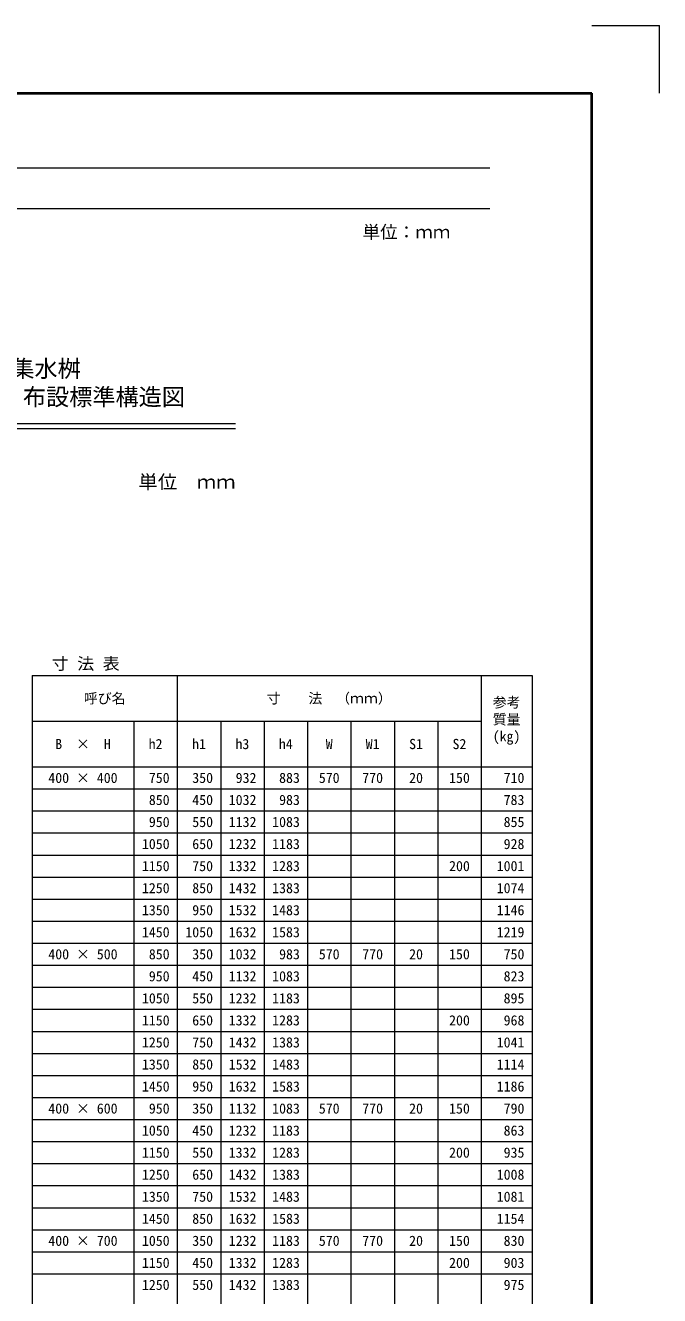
# Model space of a CAD drawing. Units: millimetres at full size; details may follow other scales. Extents: x 171976 to 209231, y 872007 to 885239.
# Drawn here: x 188125 to 189994, y 881142 to 884887 of the extents above; entities that cross this region are included whole.
import ezdxf
from ezdxf.enums import TextEntityAlignment as Align

# ---------------------------------------------------------------- set-up
doc = ezdxf.new("R2010")
doc.units = ezdxf.units.MM
doc.header["$LTSCALE"] = 40
for name, color, linetype, lineweight in [('0_2', 7, 'Continuous', 20), ('Defpoints_3', 8, 'Continuous', 0), ('図枠', 7, 'Continuous', 5), ('寸法表', 30, 'Continuous', 13)]:
    doc.layers.add(name, color=color, linetype=linetype, lineweight=lineweight)
doc.layers.add('文字', color=7, linetype='Continuous')
doc.styles.add('ＭＳ ゴシック', font='')
doc.styles.add('ＭＳ 明朝', font='')
doc.styles.get('ＭＳ ゴシック').set_extended_font_data('MS Gothic')
doc.styles.get('ＭＳ 明朝').set_extended_font_data('MS Mincho')

msp = doc.modelspace()

# ---------------------------------------------------------------- linework, layer by layer
at = {"layer": '0_2'}
for p, q in [((186944.36, 883713.55), (188744.36, 883713.55)), ((186944.36, 883698.55), (188744.36, 883698.55))]:
    msp.add_line(p, q, dxfattribs=at)
at = {"layer": 'Defpoints_3', "color": 7, "lineweight": 13}
for p in [(189794.36, 884887.22), (189994.36, 884687.22)]:
    msp.add_line(p, (189994.36, 884887.22), dxfattribs=at)
at = {"layer": 'Defpoints_3'}
for p, q in [((188144.36, 882635.76), (188444.36, 882635.76)), ((188956.36, 882635.76), (189468.36, 882635.76)), ((188144.36, 882570.76), (188444.36, 882570.76)), ((188956.36, 882570.76), (189468.36, 882570.76)), ((188144.36, 882505.76), (188444.36, 882505.76)), ((188956.36, 882505.76), (189468.36, 882505.76)), ((188144.36, 882440.76), (188444.36, 882440.76)), ((188956.36, 882440.76), (189340.36, 882440.76)), ((188144.36, 882375.76), (188444.36, 882375.76)), ((188956.36, 882375.76), (189468.36, 882375.76)), ((188144.36, 882310.76), (188444.36, 882310.76)), ((188956.36, 882310.76), (189468.36, 882310.76)), ((188144.36, 882245.76), (188444.36, 882245.76)), ((188956.36, 882245.76), (189468.36, 882245.76)), ((188144.36, 882115.76), (188444.36, 882115.76)), ((188956.36, 882115.76), (189468.36, 882115.76)), ((188144.36, 882050.76), (188444.36, 882050.76)), ((188956.36, 882050.76), (189468.36, 882050.76)), ((188144.36, 881985.76), (188444.36, 881985.76)), ((188956.36, 881985.76), (189340.36, 881985.76)), ((188144.36, 881920.76), (188444.36, 881920.76)), ((188956.36, 881920.76), (189468.36, 881920.76)), ((188144.36, 881855.76), (188444.36, 881855.76)), ((188956.36, 881855.76), (189468.36, 881855.76)), ((188144.36, 881790.76), (188444.36, 881790.76)), ((188956.36, 881790.76), (189468.36, 881790.76)), ((188144.36, 881660.76), (188444.36, 881660.76)), ((188956.36, 881660.76), (189468.36, 881660.76)), ((188144.36, 881595.76), (188444.36, 881595.76)), ((188956.36, 881595.76), (189340.36, 881595.76)), ((188144.36, 881530.76), (188444.36, 881530.76)), ((188956.36, 881530.76), (189468.36, 881530.76)), ((188144.36, 881465.76), (188444.36, 881465.76)), ((188956.36, 881465.76), (189468.36, 881465.76)), ((188144.36, 881400.76), (188444.36, 881400.76)), ((188956.36, 881400.76), (189468.36, 881400.76)), ((188144.36, 881270.76), (188444.36, 881270.76)), ((188956.36, 881270.76), (189340.36, 881270.76)), ((188144.36, 881205.76), (188444.36, 881205.76)), ((188956.36, 881205.76), (189468.36, 881205.76))]:
    msp.add_line(p, q, dxfattribs=at)
at = {"layer": '図枠', "lineweight": 40}
for p in [(181994.36, 884687.22), (189794.36, 879147.22)]:
    msp.add_line(p, (189794.36, 884687.22), dxfattribs=at)
at = {"layer": '図枠', "lineweight": 13}
for p, q in [((182294.36, 884467.22), (189494.36, 884467.22)), ((182294.36, 884347.22), (189494.36, 884347.22))]:
    msp.add_line(p, q, dxfattribs=at)
at = {"layer": '寸法表'}
for p, q in [((188144.36, 882970.08), (189618.36, 882970.08)), ((188144.36, 882970.08), (188144.36, 880750.76)), ((188572.36, 882970.08), (188572.36, 880750.76)), ((189468.36, 882970.08), (189468.36, 880750.76)), ((189618.36, 882970.08), (189618.36, 880750.76)), ((188144.36, 882835.42), (189468.36, 882835.42)), ((188444.36, 882835.42), (188444.36, 880750.76)), ((188700.36, 882835.42), (188700.36, 880750.76)), ((188828.36, 882835.42), (188828.36, 880750.76)), ((188956.36, 882835.42), (188956.36, 880750.76)), ((189084.36, 882835.42), (189084.36, 880750.76)), ((189212.36, 882835.42), (189212.36, 880750.76)), ((189340.36, 882835.42), (189340.36, 880750.76)), ((188144.36, 882700.76), (189618.36, 882700.76)), ((188444.36, 882635.76), (188956.36, 882635.76)), ((189468.36, 882635.76), (189618.36, 882635.76)), ((188444.36, 882570.76), (188956.36, 882570.76)), ((189468.36, 882570.76), (189618.36, 882570.76)), ((188444.36, 882505.76), (188956.36, 882505.76)), ((189468.36, 882505.76), (189618.36, 882505.76)), ((188444.36, 882440.76), (188956.36, 882440.76)), ((189340.36, 882440.76), (189618.36, 882440.76)), ((188444.36, 882375.76), (188956.36, 882375.76)), ((189468.36, 882375.76), (189618.36, 882375.76)), ((188444.36, 882310.76), (188956.36, 882310.76)), ((189468.36, 882310.76), (189618.36, 882310.76)), ((188444.36, 882245.76), (188956.36, 882245.76)), ((189468.36, 882245.76), (189618.36, 882245.76)), ((188144.36, 882180.76), (189618.36, 882180.76)), ((188444.36, 882115.76), (188956.36, 882115.76)), ((189468.36, 882115.76), (189618.36, 882115.76)), ((188444.36, 882050.76), (188956.36, 882050.76)), ((189468.36, 882050.76), (189618.36, 882050.76)), ((188444.36, 881985.76), (188956.36, 881985.76)), ((189340.36, 881985.76), (189618.36, 881985.76)), ((188444.36, 881920.76), (188956.36, 881920.76)), ((189468.36, 881920.76), (189618.36, 881920.76)), ((188444.36, 881855.76), (188956.36, 881855.76)), ((189468.36, 881855.76), (189618.36, 881855.76)), ((188444.36, 881790.76), (188956.36, 881790.76)), ((189468.36, 881790.76), (189618.36, 881790.76)), ((188144.36, 881725.76), (189618.36, 881725.76)), ((188444.36, 881660.76), (188956.36, 881660.76)), ((189468.36, 881660.76), (189618.36, 881660.76)), ((188444.36, 881595.76), (188956.36, 881595.76)), ((189340.36, 881595.76), (189618.36, 881595.76)), ((188444.36, 881530.76), (188956.36, 881530.76)), ((189468.36, 881530.76), (189618.36, 881530.76)), ((188444.36, 881465.76), (188956.36, 881465.76)), ((189468.36, 881465.76), (189618.36, 881465.76)), ((188444.36, 881400.76), (188956.36, 881400.76)), ((189468.36, 881400.76), (189618.36, 881400.76)), ((188144.36, 881335.76), (189618.36, 881335.76)), ((188444.36, 881270.76), (188956.36, 881270.76)), ((189340.36, 881270.76), (189618.36, 881270.76)), ((188444.36, 881205.76), (188956.36, 881205.76)), ((189468.36, 881205.76), (189618.36, 881205.76))]:
    msp.add_line(p, q, dxfattribs=at)

# ---------------------------------------------------------------- texts
at = {"layer": '図枠', "style": 'ＭＳ ゴシック'}
msp.add_text('単位：ｍｍ', height=37.98, dxfattribs=at).set_placement((189248.09, 884277.89), align=Align.MIDDLE_CENTER)
at = {"layer": '寸法表', "style": 'ＭＳ 明朝'}
for s, p in [('呼び名', (188358.36, 882902.75)), ('寸\u3000\u3000法\u3000（ｍｍ）', (189020.36, 882902.75)), ('B\u3000×\u3000H', (188294.36, 882768.09)), ('h2', (188508.36, 882768.09)), ('h1', (188636.36, 882768.09)), ('h3', (188764.36, 882768.09)), ('h4', (188892.36, 882768.09)), ('W', (189020.36, 882768.09)), ('W1', (189148.36, 882768.09)), ('S1', (189276.36, 882768.09)), ('S2', (189404.36, 882768.09)), ('400 × 400', (188294.36, 882668.26)), ('570', (189020.36, 882668.26)), ('770', (189148.36, 882668.26)), ('20', (189276.36, 882668.26)), ('150', (189404.36, 882668.26)), ('200', (189404.36, 882408.26)), ('400 × 500', (188294.36, 882148.26)), ('570', (189020.36, 882148.26)), ('770', (189148.36, 882148.26)), ('20', (189276.36, 882148.26)), ('150', (189404.36, 882148.26)), ('200', (189404.36, 881953.26)), ('400 × 600', (188294.36, 881693.26)), ('570', (189020.36, 881693.26)), ('770', (189148.36, 881693.26)), ('20', (189276.36, 881693.26)), ('150', (189404.36, 881693.26)), ('200', (189404.36, 881563.26)), ('400 × 700', (188294.36, 881303.26)), ('570', (189020.36, 881303.26)), ('770', (189148.36, 881303.26)), ('20', (189276.36, 881303.26)), ('150', (189404.36, 881303.26)), ('200', (189404.36, 881238.26))]:
    msp.add_text(s, height=30.02, dxfattribs=at).set_placement(p, align=Align.MIDDLE_CENTER)
for s, p in [('参考', (189502.41, 882905.89)), ('質量', (189502.41, 882855.89)), ('(kg)', (189502.41, 882805.89))]:
    msp.add_text(s, height=30.02, dxfattribs=at).set_placement(p, align=Align.TOP_LEFT)
for s, p in [('750', (188549.86, 882668.26)), ('350', (188677.86, 882668.26)), ('932', (188805.86, 882668.26)), ('883', (188933.86, 882668.26)), ('710', (189595.86, 882668.26)), ('850', (188549.86, 882603.26)), ('450', (188677.86, 882603.26)), ('1032', (188805.86, 882603.26)), ('983', (188933.86, 882603.26)), ('783', (189595.86, 882603.26)), ('950', (188549.86, 882538.26)), ('550', (188677.86, 882538.26)), ('1132', (188805.86, 882538.26)), ('1083', (188933.86, 882538.26)), ('855', (189595.86, 882538.26)), ('1050', (188549.86, 882473.26)), ('650', (188677.86, 882473.26)), ('1232', (188805.86, 882473.26)), ('1183', (188933.86, 882473.26)), ('928', (189595.86, 882473.26)), ('1150', (188549.86, 882408.26)), ('750', (188677.86, 882408.26)), ('1332', (188805.86, 882408.26)), ('1283', (188933.86, 882408.26)), ('1001', (189595.86, 882408.26)), ('1250', (188549.86, 882343.26)), ('850', (188677.86, 882343.26)), ('1432', (188805.86, 882343.26)), ('1383', (188933.86, 882343.26)), ('1074', (189595.86, 882343.26)), ('1350', (188549.86, 882278.26)), ('950', (188677.86, 882278.26)), ('1532', (188805.86, 882278.26)), ('1483', (188933.86, 882278.26)), ('1146', (189595.86, 882278.26)), ('1450', (188549.86, 882213.26)), ('1050', (188677.86, 882213.26)), ('1632', (188805.86, 882213.26)), ('1583', (188933.86, 882213.26)), ('1219', (189595.86, 882213.26)), ('850', (188549.86, 882148.26)), ('350', (188677.86, 882148.26)), ('1032', (188805.86, 882148.26)), ('983', (188933.86, 882148.26)), ('750', (189595.86, 882148.26)), ('950', (188549.86, 882083.26)), ('450', (188677.86, 882083.26)), ('1132', (188805.86, 882083.26)), ('1083', (188933.86, 882083.26)), ('823', (189595.86, 882083.26)), ('1050', (188549.86, 882018.26)), ('550', (188677.86, 882018.26)), ('1232', (188805.86, 882018.26)), ('1183', (188933.86, 882018.26)), ('895', (189595.86, 882018.26)), ('1150', (188549.86, 881953.26)), ('650', (188677.86, 881953.26)), ('1332', (188805.86, 881953.26)), ('1283', (188933.86, 881953.26)), ('968', (189595.86, 881953.26)), ('1250', (188549.86, 881888.26)), ('750', (188677.86, 881888.26)), ('1432', (188805.86, 881888.26)), ('1383', (188933.86, 881888.26)), ('1041', (189595.86, 881888.26)), ('1350', (188549.86, 881823.26)), ('850', (188677.86, 881823.26)), ('1532', (188805.86, 881823.26)), ('1483', (188933.86, 881823.26)), ('1114', (189595.86, 881823.26)), ('1450', (188549.86, 881758.26)), ('950', (188677.86, 881758.26)), ('1632', (188805.86, 881758.26)), ('1583', (188933.86, 881758.26)), ('1186', (189595.86, 881758.26)), ('950', (188549.86, 881693.26)), ('350', (188677.86, 881693.26)), ('1132', (188805.86, 881693.26)), ('1083', (188933.86, 881693.26)), ('790', (189595.86, 881693.26)), ('1050', (188549.86, 881628.26)), ('450', (188677.86, 881628.26)), ('1232', (188805.86, 881628.26)), ('1183', (188933.86, 881628.26)), ('863', (189595.86, 881628.26)), ('1150', (188549.86, 881563.26)), ('550', (188677.86, 881563.26)), ('1332', (188805.86, 881563.26)), ('1283', (188933.86, 881563.26)), ('935', (189595.86, 881563.26)), ('1250', (188549.86, 881498.26)), ('650', (188677.86, 881498.26)), ('1432', (188805.86, 881498.26)), ('1383', (188933.86, 881498.26)), ('1008', (189595.86, 881498.26)), ('1350', (188549.86, 881433.26)), ('750', (188677.86, 881433.26)), ('1532', (188805.86, 881433.26)), ('1483', (188933.86, 881433.26)), ('1081', (189595.86, 881433.26)), ('1450', (188549.86, 881368.26)), ('850', (188677.86, 881368.26)), ('1632', (188805.86, 881368.26)), ('1583', (188933.86, 881368.26)), ('1154', (189595.86, 881368.26)), ('1050', (188549.86, 881303.26)), ('350', (188677.86, 881303.26)), ('1232', (188805.86, 881303.26)), ('1183', (188933.86, 881303.26)), ('830', (189595.86, 881303.26)), ('1150', (188549.86, 881238.26)), ('450', (188677.86, 881238.26)), ('1332', (188805.86, 881238.26)), ('1283', (188933.86, 881238.26)), ('903', (189595.86, 881238.26)), ('1250', (188549.86, 881173.26)), ('550', (188677.86, 881173.26)), ('1432', (188805.86, 881173.26)), ('1383', (188933.86, 881173.26)), ('975', (189595.86, 881173.26))]:
    msp.add_text(s, height=30.02, dxfattribs=at).set_placement(p, align=Align.MIDDLE_RIGHT)
at = {"layer": '文字', "style": 'ＭＳ 明朝'}
for s, p in [(' ＩＢＣ排水側溝 深型集水桝', (187400.73, 883900.01)), ('セミフラットＢⅢ型 防草タイプ 布設標準構造図', (187093.61, 883816.68))]:
    msp.add_text(s, height=50.04, dxfattribs=at).set_placement(p, align=Align.TOP_LEFT)
at = {"layer": '文字', "style": 'ＭＳ 明朝', "width": 1.05}
msp.add_text('単位\u3000ｍｍ', height=40.03, dxfattribs=at).set_placement((188744.36, 883509.02), align=Align.BOTTOM_RIGHT)
msp.add_text('寸 法 表', height=35.03, dxfattribs=at).set_placement((188302.36, 883005.08), align=Align.MIDDLE_CENTER)

doc.saveas('drawing.dxf')
